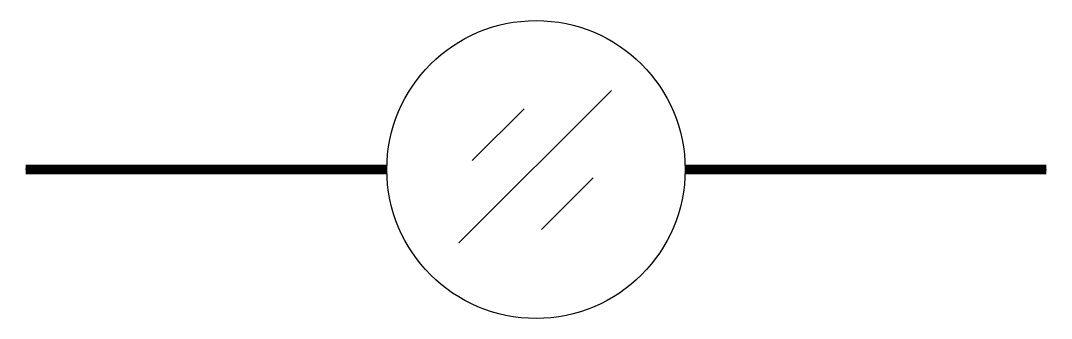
# Model space of a CAD drawing. Extents: x -100826 to -98960, y -150452 to -149912.
import ezdxf

# ---------------------------------------------------------------- set-up
doc = ezdxf.new("R2010")
doc.units = 0
doc.header["$LTSCALE"] = 1000
doc.header["$MEASUREMENT"] = 0
doc.layers.add('TEXT', color=4, linetype='CONTINUOUS')

msp = doc.modelspace()

# ---------------------------------------------------------------- linework, layer by layer
at = {"layer": 'TEXT'}
for p, q in [((-99756.6, -150038.6), (-100033.1, -150315.1)), ((-99915, -150071.9), (-100008.7, -150165.6)), ((-100163.4, -150182.1), (-100817.4, -150182.1)), ((-99623.4, -150182.1), (-98969.4, -150182.1)), ((-99790, -150197), (-99883.6, -150290.6))]:
    msp.add_line(p, q, dxfattribs=at)
at = {"layer": 'TEXT', "const_width": 18}
for points in [[(-100163.4, -150182.1), (-100817.4, -150182.1)], [(-99623.4, -150182.1), (-98969.4, -150182.1)]]:
    msp.add_lwpolyline(points, dxfattribs=at)
at = {"layer": 'TEXT'}
msp.add_circle((-99893.4, -150182.1), 270, dxfattribs=at)

doc.saveas('drawing.dxf')
